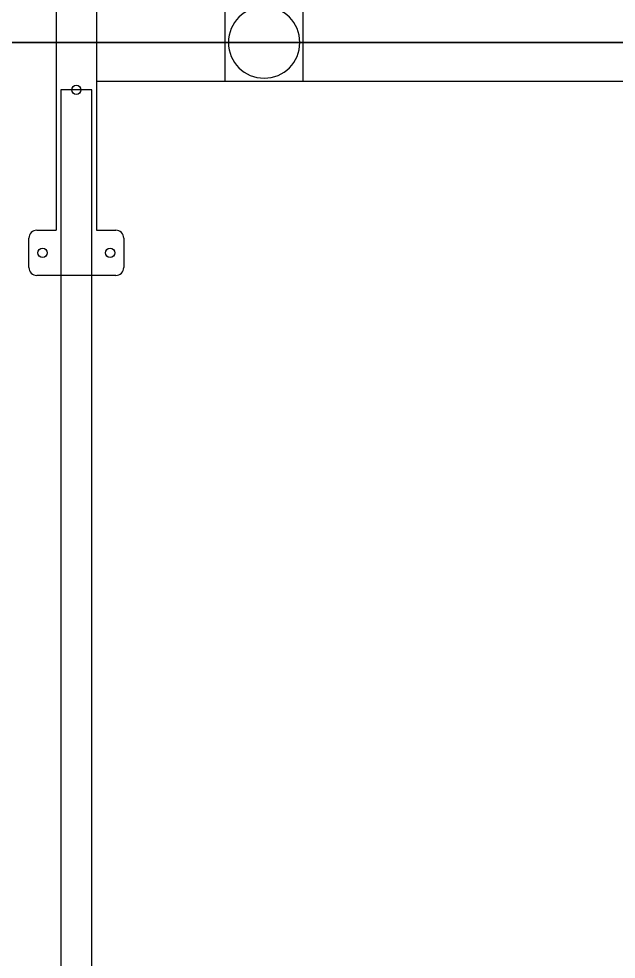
# Model space of a CAD drawing. Header units: millimetres. Extents: x 151130 to 215929, y 2134 to 34533.
# Drawn here: x 169889 to 170274, y 6831 to 7437 of the extents above; entities that cross this region are included whole.
import ezdxf

# ---------------------------------------------------------------- set-up
doc = ezdxf.new("R2010")
doc.units = ezdxf.units.MM
for name, color, linetype in [('2D', 7, 'Continuous'), ('MUEBLES', 8, 'Continuous'), ('OH CUBIERTA', 3, 'Continuous')]:
    doc.layers.add(name, color=color, linetype=linetype)

# ---------------------------------------------------------------- blocks, each defined once
blk = doc.blocks.new('CUR25.15070')
at = {"layer": 'OH CUBIERTA'}
blk.add_lwpolyline([(0, 0), (0, 700), (1500, 700), (1500, 0)], close=True, dxfattribs=at)
blk = doc.blocks.new('SP.LI.5LCD.140R')
at = {"layer": '2D'}
for p, q in [((-25, -533), (-25, -164)), ((25, -400), (-25, -400)), ((-25, -450), (25, -450)), ((-150, -520.5), (-150, -571.5)), ((-126, -515.5), (-145, -515.5)), ((-121, -533), (-121, -520.5)), ((121, -533), (-121, -533)), ((121, -559), (-121, -559)), ((-121, -571.5), (-121, -559)), ((-145, -576.5), (-126, -576.5))]:
    blk.add_line(p, q, dxfattribs=at)
blk.add_ellipse((0, -425), major_axis=(-16.26, -16.26), ratio=1, start_param=0.785398, end_param=7.068583, dxfattribs=at)
at = {"layer": '2D', "extrusion": (0, 0, -1)}
for centre, major_axis, start_param, end_param in [((-145, -520.5), (-3.54, 3.54), 5.497787, 7.068583), ((-126, -520.5), (3.54, 3.54), -0.785398, 0.785398), ((-135.5, -524.25), (-2.12, 2.12), 0.785398, 7.068583), ((-30.5, -546), (-2.12, 2.12), 0.785398, 7.068583), ((-135.5, -567.75), (-2.12, 2.12), 0.785398, 7.068583), ((-145, -571.5), (3.54, 3.54), 2.356194, 3.926991), ((-126, -571.5), (-3.54, 3.54), 2.356194, 3.926991)]:
    blk.add_ellipse(centre, major_axis=major_axis, ratio=1, start_param=start_param, end_param=end_param, dxfattribs=at)
blk = doc.blocks.new('B6')
at = {"layer": 'MUEBLES'}
blk.add_lwpolyline([(3065.5, 116), (4479.5, 116), (4479.5, 136), (3065.5, 136)], close=True, dxfattribs=at)
at = {"xscale": -1}
blk.add_blockref('SP.LI.5LCD.140R', (3035, 672), dxfattribs=at)
at = {"layer": 'OH CUBIERTA'}
for p in [(1535, -25), (3035, -25)]:
    blk.add_blockref('CUR25.15070', p, dxfattribs=at)

msp = doc.modelspace()

# ---------------------------------------------------------------- block references
at = {"color": 5, "rotation": 270}
msp.add_blockref('B6', (169800.03, 10456.29), dxfattribs=at)

doc.saveas('drawing.dxf')
